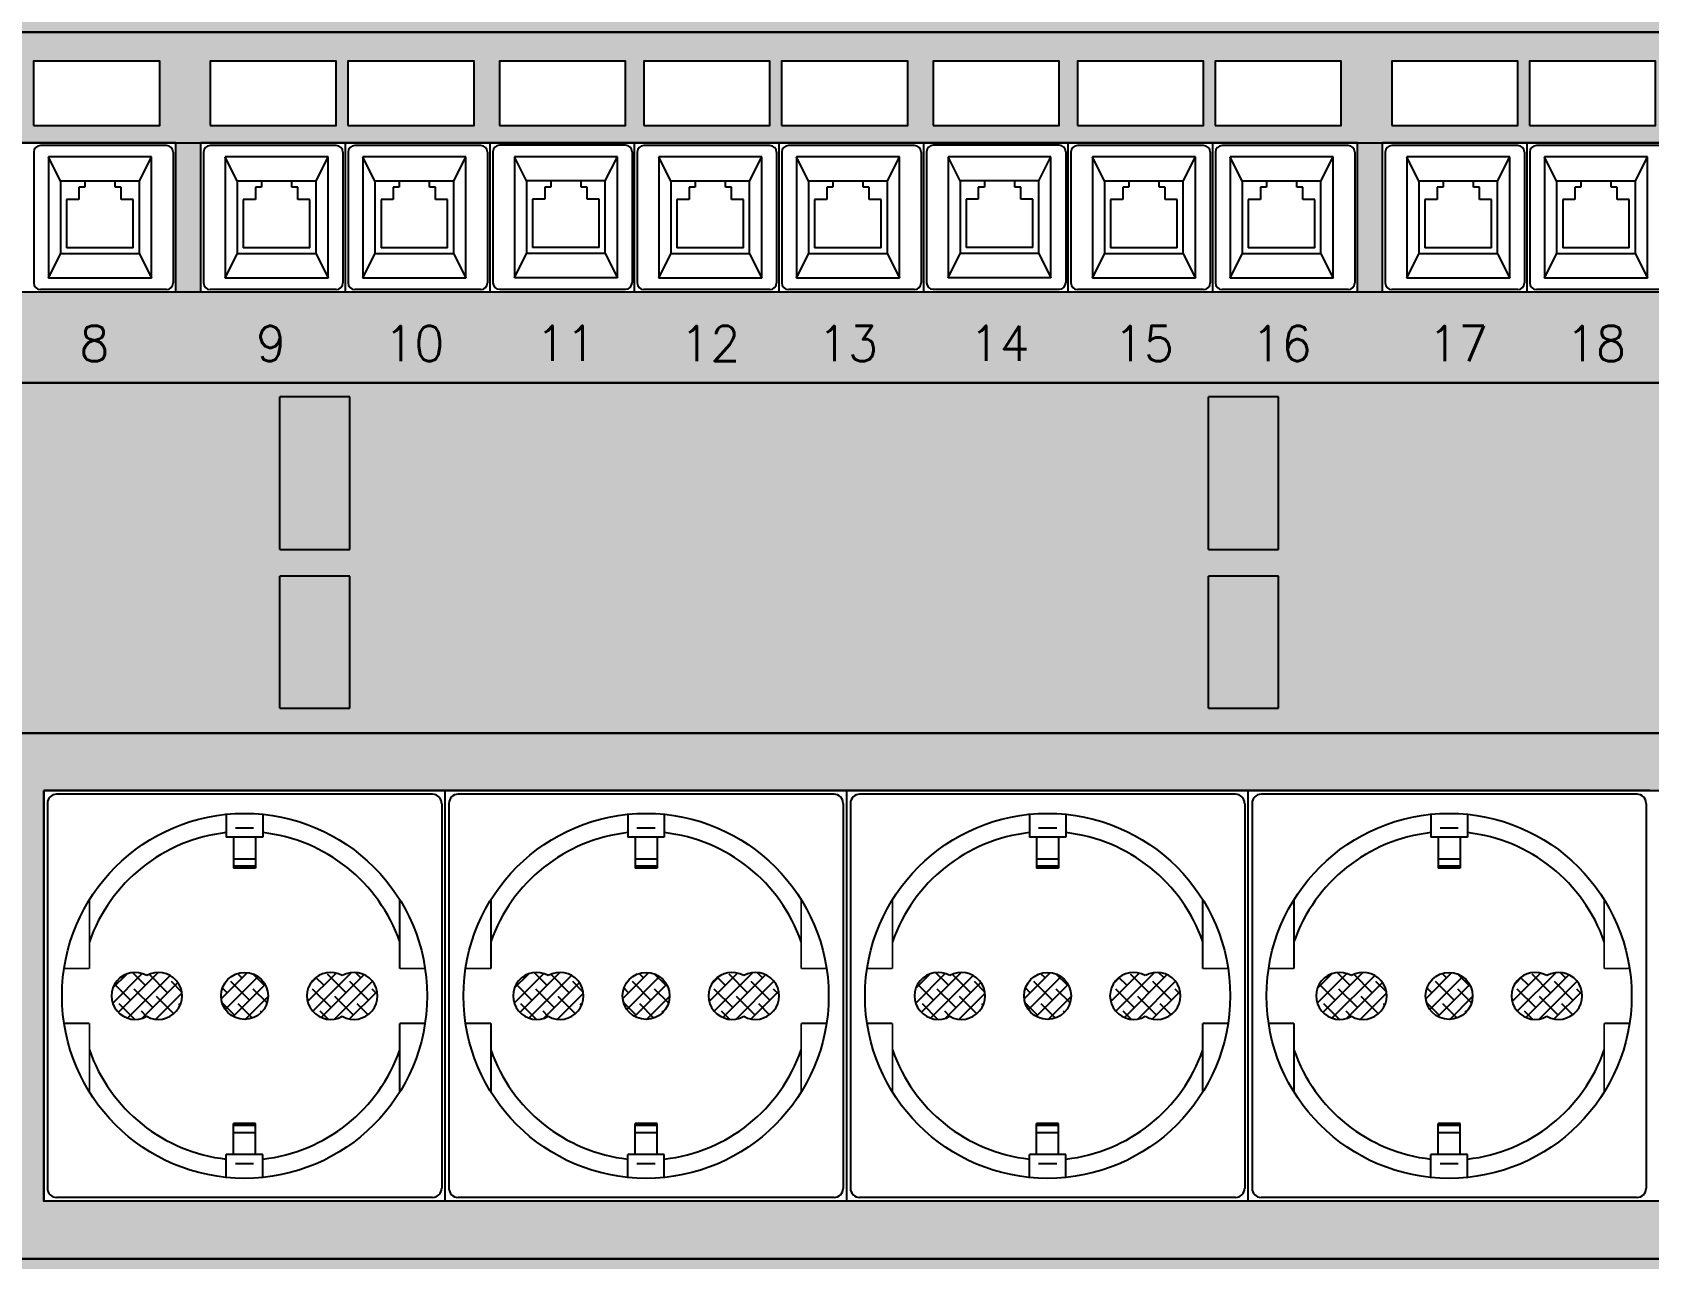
# Model space of a CAD drawing. Extents: x 50400 to 86735, y 114 to 10599.
# Drawn here: x 54344 to 54576.9, y 3175 to 3351.7 of the extents above; entities that cross this region are included whole.
import ezdxf
from ezdxf.enums import TextEntityAlignment as Align

# ---------------------------------------------------------------- set-up
doc = ezdxf.new("R2010")
doc.units = 0
doc.header["$LTSCALE"] = 100
doc.header["$MEASUREMENT"] = 0
doc.layers.get('0').update_dxf_attribs({"linetype": 'CONTINUOUS'})
for name, color, linetype in [('CORN', 8, 'CONTINUOUS'), ('EST', 7, 'CONTINUOUS'), ('quadri', 5, 'CONTINUOUS'), ('RIE', 8, 'CONTINUOUS'), ('RIEMP', 131, 'CONTINUOUS'), ('RIEMP2', 254, 'CONTINUOUS')]:
    doc.layers.add(name, color=color, linetype=linetype)
doc.styles.add('2', font='SIMPLEX')

msp = doc.modelspace()

# ---------------------------------------------------------------- hatches: boundary and pattern name
at = {"layer": 'RIE'}
h = msp.add_hatch(dxfattribs=at)
h.set_pattern_fill('ANSI38', color=256, scale=12.119, style=0)
h.set_pattern_definition([(45, (44618.9568, 174.3853), (-1.07117836, 1.07117836), []), (135, (44618.9568, 174.3853), (-3.21353507, 1.07117836), [3.7871874, -2.2723124])])
h.paths.add_polyline_path([(54360.47, 3209.93, 1.732051), (54360.47, 3215.8, 1.732051)])
h.paths.add_polyline_path([(54377.94, 3212.87, 1), (54371.15, 3212.87, 1)])
h.paths.add_polyline_path([(54388.63, 3209.93, 1.732051), (54388.63, 3215.8, 1.732051)])
h = msp.add_hatch(dxfattribs=at)
h.set_pattern_fill('ANSI38', color=256, scale=12.119, style=0)
h.set_pattern_definition([(45, (44676.8079, 174.3853), (-1.07117836, 1.07117836), []), (135, (44676.8079, 174.3853), (-3.21353507, 1.07117836), [3.7871874, -2.2723124])])
h.paths.add_polyline_path([(54418.32, 3209.93, 1.732051), (54418.32, 3215.8, 1.732051)])
h.paths.add_polyline_path([(54435.79, 3212.87, 1), (54429, 3212.87, 1)])
h.paths.add_polyline_path([(54446.48, 3209.93, 1.732051), (54446.48, 3215.8, 1.732051)])
h = msp.add_hatch(dxfattribs=at)
h.set_pattern_fill('ANSI38', color=256, scale=12.119, style=0)
h.set_pattern_definition([(45, (44734.659, 174.3853), (-1.07117836, 1.07117836), []), (135, (44734.659, 174.3853), (-3.21353507, 1.07117836), [3.7871874, -2.2723124])])
h.paths.add_polyline_path([(54476.17, 3209.93, 1.732051), (54476.17, 3215.8, 1.732051)])
h.paths.add_polyline_path([(54493.64, 3212.87, 1), (54486.86, 3212.87, 1)])
h.paths.add_polyline_path([(54504.33, 3209.93, 1.732051), (54504.33, 3215.8, 1.732051)])
h = msp.add_hatch(dxfattribs=at)
h.set_pattern_fill('ANSI38', color=256, scale=12.119, style=0)
h.set_pattern_definition([(45, (44792.51, 174.3853), (-1.07117836, 1.07117836), []), (135, (44792.51, 174.3853), (-3.21353507, 1.07117836), [3.7871874, -2.2723124])])
h.paths.add_polyline_path([(54534.02, 3209.93, 1.732051), (54534.02, 3215.8, 1.732051)])
h.paths.add_polyline_path([(54551.49, 3212.87, 1), (54544.71, 3212.87, 1)])
h.paths.add_polyline_path([(54562.18, 3209.93, 1.732051), (54562.18, 3215.8, 1.732051)])
at = {"layer": 'RIEMP'}
h = msp.add_hatch(color=256, dxfattribs=at)
h.paths.add_polyline_path([(54657.34, 3273.34), (54647.24, 3273.34), (54647.24, 3254.33), (54657.34, 3254.33)])
h.paths.add_polyline_path([(54657.34, 3299.2), (54647.24, 3299.2), (54647.24, 3277.2), (54657.34, 3277.2)])
h.paths.add_polyline_path([(54523.53, 3273.34), (54513.43, 3273.34), (54513.43, 3254.33), (54523.53, 3254.33)])
h.paths.add_polyline_path([(54523.53, 3299.2), (54513.43, 3299.2), (54513.43, 3277.2), (54523.53, 3277.2)])
h.paths.add_polyline_path([(54389.71, 3273.34), (54379.62, 3273.34), (54379.62, 3254.33), (54389.71, 3254.33)])
h.paths.add_polyline_path([(54389.71, 3299.2), (54379.62, 3299.2), (54379.62, 3277.2), (54389.71, 3277.2)])
h.paths.add_polyline_path([(54245.8, 3254.33), (54255.9, 3254.33), (54255.9, 3273.34), (54245.8, 3273.34)])
h.paths.add_polyline_path([(54245.8, 3277.2), (54255.9, 3277.2), (54255.9, 3299.2), (54245.8, 3299.2)])
at = {"layer": 'RIEMP2'}
h = msp.add_hatch(color=256, dxfattribs=at)
h.paths.add_polyline_path([(54194.04, 3402.23), (54183.94, 3402.23), (54183.94, 3351.73), (54194.04, 3351.73)])
h.paths.add_polyline_path([(54709.1, 3402.23), (54194.04, 3402.23), (54194.04, 3351.73), (54709.1, 3351.73)])
h.paths.add_polyline_path([(54245.8, 3374.34), (54255.9, 3374.34), (54255.9, 3355.33), (54245.8, 3355.33)], flags=16)
h.paths.add_polyline_path([(54245.8, 3378.19), (54245.8, 3400.19), (54255.9, 3400.19), (54255.9, 3378.19)], flags=16)
h.paths.add_polyline_path([(54379.62, 3374.34), (54389.71, 3374.34), (54389.71, 3355.33), (54379.62, 3355.33)], flags=16)
h.paths.add_polyline_path([(54379.62, 3378.19), (54379.62, 3400.19), (54389.71, 3400.19), (54389.71, 3378.19)], flags=16)
h.paths.add_polyline_path([(54513.43, 3374.34), (54523.53, 3374.34), (54523.53, 3355.33), (54513.43, 3355.33)], flags=16)
h.paths.add_polyline_path([(54513.43, 3378.19), (54513.43, 3400.19), (54523.53, 3400.19), (54523.53, 3378.19)], flags=16)
h.paths.add_polyline_path([(54647.24, 3374.34), (54657.34, 3374.34), (54657.34, 3355.33), (54647.24, 3355.33)], flags=16)
h.paths.add_polyline_path([(54647.24, 3378.19), (54647.24, 3400.19), (54657.34, 3400.19), (54657.34, 3378.19)], flags=16)
h.paths.add_polyline_path([(54719.2, 3402.23), (54709.1, 3402.23), (54709.1, 3351.73), (54719.2, 3351.73)])
h = msp.add_hatch(color=256, dxfattribs=at)
h.paths.add_polyline_path([(54183.94, 3351.73), (54719.2, 3351.73), (54719.2, 3301.23), (54183.94, 3301.23)])
h.paths.add_polyline_path([(54198.02, 3335.8), (54705.12, 3335.8), (54705.12, 3314.28), (54198.02, 3314.28)], flags=16)
h.paths.add_polyline_path([(54684.64, 3338.3), (54702.81, 3338.3), (54702.81, 3347.57), (54684.64, 3347.57)], flags=16)
h.paths.add_polyline_path([(54664.8, 3338.3), (54682.97, 3338.3), (54682.97, 3347.57), (54664.8, 3347.57)], flags=16)
h.paths.add_polyline_path([(54643.99, 3338.3), (54662.17, 3338.3), (54662.17, 3347.57), (54643.99, 3347.57)], flags=16)
h.paths.add_polyline_path([(54622.16, 3338.3), (54640.33, 3338.3), (54640.33, 3347.57), (54622.16, 3347.57)], flags=16)
h.paths.add_polyline_path([(54602.32, 3338.3), (54620.49, 3338.3), (54620.49, 3347.57), (54602.32, 3347.57)], flags=16)
h.paths.add_polyline_path([(54581.51, 3338.3), (54599.69, 3338.3), (54599.69, 3347.57), (54581.51, 3347.57)], flags=16)
h.paths.add_polyline_path([(54559.68, 3338.3), (54577.85, 3338.3), (54577.85, 3347.57), (54559.68, 3347.57)], flags=16)
h.paths.add_polyline_path([(54539.84, 3338.3), (54558.01, 3338.3), (54558.01, 3347.57), (54539.84, 3347.57)], flags=16)
h.paths.add_polyline_path([(54514.39, 3338.3), (54532.56, 3338.3), (54532.56, 3347.57), (54514.39, 3347.57)], flags=16)
h.paths.add_polyline_path([(54494.55, 3338.3), (54512.73, 3338.3), (54512.73, 3347.57), (54494.55, 3347.57)], flags=16)
h.paths.add_polyline_path([(54473.75, 3338.3), (54491.92, 3338.3), (54491.92, 3347.57), (54473.75, 3347.57)], flags=16)
h.paths.add_polyline_path([(54451.91, 3338.3), (54470.09, 3338.3), (54470.09, 3347.57), (54451.91, 3347.57)], flags=16)
h.paths.add_polyline_path([(54432.07, 3338.3), (54450.25, 3338.3), (54450.25, 3347.57), (54432.07, 3347.57)], flags=16)
h.paths.add_polyline_path([(54411.27, 3338.3), (54429.44, 3338.3), (54429.44, 3347.57), (54411.27, 3347.57)], flags=16)
h.paths.add_polyline_path([(54389.43, 3338.3), (54407.61, 3338.3), (54407.61, 3347.57), (54389.43, 3347.57)], flags=16)
h.paths.add_polyline_path([(54369.59, 3338.3), (54387.77, 3338.3), (54387.77, 3347.57), (54369.59, 3347.57)], flags=16)
h.paths.add_polyline_path([(54344.14, 3338.3), (54362.32, 3338.3), (54362.32, 3347.57), (54344.14, 3347.57)], flags=16)
h.paths.add_polyline_path([(54324.3, 3338.3), (54342.48, 3338.3), (54342.48, 3347.57), (54324.3, 3347.57)], flags=16)
h.paths.add_polyline_path([(54303.5, 3338.3), (54321.67, 3338.3), (54321.67, 3347.57), (54303.5, 3347.57)], flags=16)
h.paths.add_polyline_path([(54281.66, 3338.3), (54299.84, 3338.3), (54299.84, 3347.57), (54281.66, 3347.57)], flags=16)
h.paths.add_polyline_path([(54261.82, 3338.3), (54280, 3338.3), (54280, 3347.57), (54261.82, 3347.57)], flags=16)
h.paths.add_polyline_path([(54241.02, 3338.3), (54259.2, 3338.3), (54259.2, 3347.57), (54241.02, 3347.57)], flags=16)
h.paths.add_polyline_path([(54219.18, 3338.3), (54237.36, 3338.3), (54237.36, 3347.57), (54219.18, 3347.57)], flags=16)
h.paths.add_polyline_path([(54199.35, 3338.3), (54217.52, 3338.3), (54217.52, 3347.57), (54199.35, 3347.57)], flags=16)
h = msp.add_hatch(color=256, dxfattribs=at)
h.paths.add_polyline_path([(54364.63, 3335.8), (54368.27, 3335.8), (54368.27, 3314.28), (54364.63, 3314.28)])
h.paths.add_polyline_path([(54534.88, 3335.8), (54538.51, 3335.8), (54538.51, 3314.28), (54534.88, 3314.28)])
h = msp.add_hatch(color=256, dxfattribs=at)
h.paths.add_polyline_path([(54194.04, 3301.23), (54183.94, 3301.23), (54183.94, 3250.74), (54194.04, 3250.74)])
h.paths.add_polyline_path([(54709.1, 3301.23), (54194.04, 3301.23), (54194.04, 3250.74), (54709.1, 3250.74)])
h.paths.add_polyline_path([(54245.8, 3273.34), (54255.9, 3273.34), (54255.9, 3254.33), (54245.8, 3254.33)], flags=16)
h.paths.add_polyline_path([(54245.8, 3277.2), (54245.8, 3299.2), (54255.9, 3299.2), (54255.9, 3277.2)], flags=16)
h.paths.add_polyline_path([(54379.62, 3273.34), (54389.71, 3273.34), (54389.71, 3254.33), (54379.62, 3254.33)], flags=16)
h.paths.add_polyline_path([(54379.62, 3277.2), (54379.62, 3299.2), (54389.71, 3299.2), (54389.71, 3277.2)], flags=16)
h.paths.add_polyline_path([(54513.43, 3273.34), (54523.53, 3273.34), (54523.53, 3254.33), (54513.43, 3254.33)], flags=16)
h.paths.add_polyline_path([(54513.43, 3277.2), (54513.43, 3299.2), (54523.53, 3299.2), (54523.53, 3277.2)], flags=16)
h.paths.add_polyline_path([(54647.24, 3273.34), (54657.34, 3273.34), (54657.34, 3254.33), (54647.24, 3254.33)], flags=16)
h.paths.add_polyline_path([(54647.24, 3277.2), (54647.24, 3299.2), (54657.34, 3299.2), (54657.34, 3277.2)], flags=16)
h.paths.add_polyline_path([(54719.2, 3301.23), (54709.1, 3301.23), (54709.1, 3250.74), (54719.2, 3250.74)])
h = msp.add_hatch(color=256, dxfattribs=at)
h.paths.add_polyline_path([(54183.94, 3250.74), (54719.2, 3250.74), (54719.2, 3174.99), (54183.94, 3174.99)])
h.paths.add_polyline_path([(54345.62, 3242.45), (54692.73, 3242.45), (54692.73, 3183.28), (54345.62, 3183.28)], flags=16)
h.paths.add_polyline_path([(54227.12, 3198.4), (54286.29, 3198.4), (54286.29, 3227.33), (54227.12, 3227.33)], flags=16)
h = msp.add_hatch(color=256, dxfattribs=at)
h.paths.add_polyline_path([(54194.04, 3174.99), (54183.94, 3174.99), (54183.94, 3124.5), (54194.04, 3124.5)])
h.paths.add_polyline_path([(54709.1, 3174.99), (54194.04, 3174.99), (54194.04, 3124.5), (54709.1, 3124.5)])
h.paths.add_polyline_path([(54245.8, 3147.1), (54255.9, 3147.1), (54255.9, 3128.09), (54245.8, 3128.09)], flags=16)
h.paths.add_polyline_path([(54245.8, 3150.96), (54245.8, 3172.95), (54255.9, 3172.95), (54255.9, 3150.96)], flags=16)
h.paths.add_polyline_path([(54379.62, 3147.1), (54389.71, 3147.1), (54389.71, 3128.09), (54379.62, 3128.09)], flags=16)
h.paths.add_polyline_path([(54379.62, 3150.96), (54379.62, 3172.95), (54389.71, 3172.95), (54389.71, 3150.96)], flags=16)
h.paths.add_polyline_path([(54513.43, 3147.1), (54523.53, 3147.1), (54523.53, 3128.09), (54513.43, 3128.09)], flags=16)
h.paths.add_polyline_path([(54513.43, 3150.96), (54513.43, 3172.95), (54523.53, 3172.95), (54523.53, 3150.96)], flags=16)
h.paths.add_polyline_path([(54647.24, 3147.1), (54657.34, 3147.1), (54657.34, 3128.09), (54647.24, 3128.09)], flags=16)
h.paths.add_polyline_path([(54647.24, 3150.96), (54647.24, 3172.95), (54657.34, 3172.95), (54657.34, 3150.96)], flags=16)
h.paths.add_polyline_path([(54719.2, 3174.99), (54709.1, 3174.99), (54709.1, 3124.5), (54719.2, 3124.5)])

# ---------------------------------------------------------------- linework, layer by layer
at = {"linetype": 'Continuous'}
for p, q in [((54348.05, 3330.28), (54346.31, 3333.77)), ((54361.14, 3333.77), (54346.31, 3333.77)), ((54346.31, 3333.77), (54346.31, 3316.32)), ((54359.4, 3330.28), (54361.14, 3333.77)), ((54361.14, 3316.32), (54361.14, 3333.77)), ((54373.5, 3330.28), (54371.76, 3333.77)), ((54386.59, 3333.77), (54371.76, 3333.77)), ((54371.76, 3333.77), (54371.76, 3316.32)), ((54384.85, 3330.28), (54386.59, 3333.77)), ((54386.59, 3316.32), (54386.59, 3333.77)), ((54393.34, 3330.28), (54391.6, 3333.77)), ((54406.43, 3333.77), (54391.6, 3333.77)), ((54391.6, 3333.77), (54391.6, 3316.32)), ((54404.68, 3330.28), (54406.43, 3333.77)), ((54406.43, 3316.32), (54406.43, 3333.77)), ((54415.18, 3330.31), (54413.43, 3333.77)), ((54428.27, 3333.77), (54413.43, 3333.77)), ((54413.43, 3333.77), (54413.43, 3316.35)), ((54426.52, 3330.31), (54428.27, 3333.8)), ((54428.27, 3316.35), (54428.27, 3333.8)), ((54435.98, 3330.28), (54434.24, 3333.77)), ((54449.07, 3333.77), (54434.24, 3333.77)), ((54434.24, 3333.77), (54434.24, 3316.32)), ((54447.32, 3330.28), (54449.07, 3333.77)), ((54449.07, 3316.32), (54449.07, 3333.77)), ((54455.82, 3330.28), (54454.07, 3333.77)), ((54468.91, 3333.77), (54454.07, 3333.77)), ((54454.07, 3333.77), (54454.07, 3316.32)), ((54467.16, 3330.28), (54468.91, 3333.77)), ((54468.91, 3316.32), (54468.91, 3333.77)), ((54477.66, 3330.31), (54475.91, 3333.77)), ((54490.74, 3333.77), (54475.91, 3333.77)), ((54475.91, 3333.77), (54475.91, 3316.35)), ((54489, 3330.31), (54490.74, 3333.8)), ((54490.74, 3316.35), (54490.74, 3333.8)), ((54498.46, 3330.28), (54496.72, 3333.77)), ((54511.55, 3333.77), (54496.72, 3333.77)), ((54496.72, 3333.77), (54496.72, 3316.32)), ((54509.8, 3330.28), (54511.55, 3333.77)), ((54511.55, 3316.32), (54511.55, 3333.77)), ((54518.3, 3330.28), (54516.55, 3333.77)), ((54531.39, 3333.77), (54516.55, 3333.77)), ((54516.55, 3333.77), (54516.55, 3316.32)), ((54529.64, 3330.28), (54531.39, 3333.77)), ((54531.39, 3316.32), (54531.39, 3333.77)), ((54543.75, 3330.28), (54542, 3333.77)), ((54556.84, 3333.77), (54542, 3333.77)), ((54542, 3333.77), (54542, 3316.32)), ((54555.09, 3330.28), (54556.84, 3333.77)), ((54556.84, 3316.32), (54556.84, 3333.77)), ((54563.59, 3330.28), (54561.84, 3333.77)), ((54576.68, 3333.77), (54561.84, 3333.77)), ((54561.84, 3333.77), (54561.84, 3316.32)), ((54574.93, 3330.28), (54576.68, 3333.77)), ((54576.68, 3316.32), (54576.68, 3333.77)), ((54359.4, 3330.28), (54348.05, 3330.28)), ((54348.05, 3330.28), (54348.05, 3319.81)), ((54351.54, 3330.28), (54351.54, 3329.4)), ((54355.91, 3329.4), (54355.91, 3330.28)), ((54359.4, 3319.81), (54359.4, 3330.28)), ((54384.85, 3330.28), (54373.5, 3330.28)), ((54373.5, 3330.28), (54373.5, 3319.81)), ((54376.99, 3330.28), (54376.99, 3329.4)), ((54381.36, 3329.4), (54381.36, 3330.28)), ((54384.85, 3319.81), (54384.85, 3330.28)), ((54404.68, 3330.28), (54393.34, 3330.28)), ((54393.34, 3330.28), (54393.34, 3319.81)), ((54396.83, 3330.28), (54396.83, 3329.4)), ((54401.19, 3329.4), (54401.19, 3330.28)), ((54404.68, 3319.81), (54404.68, 3330.28)), ((54426.52, 3330.31), (54415.18, 3330.31)), ((54415.18, 3330.31), (54415.18, 3319.84)), ((54418.67, 3330.31), (54418.67, 3329.43)), ((54423.03, 3329.43), (54423.03, 3330.31)), ((54426.52, 3319.84), (54426.52, 3330.31)), ((54447.32, 3330.28), (54435.98, 3330.28)), ((54435.98, 3330.28), (54435.98, 3319.81)), ((54439.47, 3330.28), (54439.47, 3329.4)), ((54443.83, 3329.4), (54443.83, 3330.28)), ((54447.32, 3319.81), (54447.32, 3330.28)), ((54467.16, 3330.28), (54455.82, 3330.28)), ((54455.82, 3330.28), (54455.82, 3319.81)), ((54459.31, 3330.28), (54459.31, 3329.4)), ((54463.67, 3329.4), (54463.67, 3330.28)), ((54467.16, 3319.81), (54467.16, 3330.28)), ((54489, 3330.31), (54477.66, 3330.31)), ((54477.66, 3330.31), (54477.66, 3319.84)), ((54481.15, 3330.31), (54481.15, 3329.43)), ((54485.51, 3329.43), (54485.51, 3330.31)), ((54489, 3319.84), (54489, 3330.31)), ((54509.8, 3330.28), (54498.46, 3330.28)), ((54498.46, 3330.28), (54498.46, 3319.81)), ((54501.95, 3330.28), (54501.95, 3329.4)), ((54506.31, 3329.4), (54506.31, 3330.28)), ((54509.8, 3319.81), (54509.8, 3330.28)), ((54529.64, 3330.28), (54518.3, 3330.28)), ((54518.3, 3330.28), (54518.3, 3319.81)), ((54521.79, 3330.28), (54521.79, 3329.4)), ((54526.15, 3329.4), (54526.15, 3330.28)), ((54529.64, 3319.81), (54529.64, 3330.28)), ((54555.09, 3330.28), (54543.75, 3330.28)), ((54543.75, 3330.28), (54543.75, 3319.81)), ((54547.24, 3330.28), (54547.24, 3329.4)), ((54551.6, 3329.4), (54551.6, 3330.28)), ((54555.09, 3319.81), (54555.09, 3330.28)), ((54574.93, 3330.28), (54563.59, 3330.28)), ((54563.59, 3330.28), (54563.59, 3319.81)), ((54567.08, 3330.28), (54567.08, 3329.4)), ((54571.44, 3329.4), (54571.44, 3330.28)), ((54574.93, 3319.81), (54574.93, 3330.28)), ((54350.67, 3329.4), (54350.67, 3327.66)), ((54351.54, 3329.4), (54350.67, 3329.4)), ((54356.78, 3329.4), (54355.91, 3329.4)), ((54356.78, 3327.66), (54356.78, 3329.4)), ((54376.12, 3329.4), (54376.12, 3327.66)), ((54376.99, 3329.4), (54376.12, 3329.4)), ((54382.23, 3329.4), (54381.36, 3329.4)), ((54382.23, 3327.66), (54382.23, 3329.4)), ((54395.96, 3329.4), (54395.96, 3327.66)), ((54396.83, 3329.4), (54395.96, 3329.4)), ((54402.07, 3329.4), (54401.19, 3329.4)), ((54402.07, 3327.66), (54402.07, 3329.4)), ((54417.79, 3329.43), (54417.79, 3327.69)), ((54418.67, 3329.43), (54417.79, 3329.43)), ((54423.9, 3329.43), (54423.03, 3329.43)), ((54423.9, 3327.69), (54423.9, 3329.43)), ((54438.6, 3329.4), (54438.6, 3327.66)), ((54439.47, 3329.4), (54438.6, 3329.4)), ((54444.71, 3329.4), (54443.83, 3329.4)), ((54444.71, 3327.66), (54444.71, 3329.4)), ((54458.44, 3329.4), (54458.44, 3327.66)), ((54459.31, 3329.4), (54458.44, 3329.4)), ((54464.55, 3329.4), (54463.67, 3329.4)), ((54464.55, 3327.66), (54464.55, 3329.4)), ((54480.27, 3329.43), (54480.27, 3327.69)), ((54481.15, 3329.43), (54480.27, 3329.43)), ((54486.38, 3329.43), (54485.51, 3329.43)), ((54486.38, 3327.69), (54486.38, 3329.43)), ((54501.08, 3329.4), (54501.08, 3327.66)), ((54501.95, 3329.4), (54501.08, 3329.4)), ((54507.19, 3329.4), (54506.31, 3329.4)), ((54507.19, 3327.66), (54507.19, 3329.4)), ((54520.92, 3329.4), (54520.92, 3327.66)), ((54521.79, 3329.4), (54520.92, 3329.4)), ((54527.02, 3329.4), (54526.15, 3329.4)), ((54527.02, 3327.66), (54527.02, 3329.4)), ((54546.37, 3329.4), (54546.37, 3327.66)), ((54547.24, 3329.4), (54546.37, 3329.4)), ((54552.47, 3329.4), (54551.6, 3329.4)), ((54552.47, 3327.66), (54552.47, 3329.4)), ((54566.21, 3329.4), (54566.21, 3327.66)), ((54567.08, 3329.4), (54566.21, 3329.4)), ((54572.31, 3329.4), (54571.44, 3329.4)), ((54572.31, 3327.66), (54572.31, 3329.4)), ((54350.67, 3327.66), (54348.92, 3327.66)), ((54348.92, 3327.66), (54348.92, 3320.68)), ((54358.52, 3327.66), (54356.78, 3327.66)), ((54358.52, 3320.68), (54358.52, 3327.66)), ((54376.12, 3327.66), (54374.37, 3327.66)), ((54374.37, 3327.66), (54374.37, 3320.68)), ((54383.97, 3327.66), (54382.23, 3327.66)), ((54383.97, 3320.68), (54383.97, 3327.66)), ((54395.96, 3327.66), (54394.21, 3327.66)), ((54394.21, 3327.66), (54394.21, 3320.68)), ((54403.81, 3327.66), (54402.07, 3327.66)), ((54403.81, 3320.68), (54403.81, 3327.66)), ((54417.79, 3327.69), (54416.05, 3327.69)), ((54416.05, 3327.69), (54416.05, 3320.71)), ((54425.65, 3327.69), (54423.9, 3327.69)), ((54425.65, 3320.71), (54425.65, 3327.69)), ((54438.6, 3327.66), (54436.85, 3327.66)), ((54436.85, 3327.66), (54436.85, 3320.68)), ((54446.45, 3327.66), (54444.71, 3327.66)), ((54446.45, 3320.68), (54446.45, 3327.66)), ((54458.44, 3327.66), (54456.69, 3327.66)), ((54456.69, 3327.66), (54456.69, 3320.68)), ((54466.29, 3327.66), (54464.55, 3327.66)), ((54466.29, 3320.68), (54466.29, 3327.66)), ((54480.27, 3327.69), (54478.53, 3327.69)), ((54478.53, 3327.69), (54478.53, 3320.71)), ((54488.13, 3327.69), (54486.38, 3327.69)), ((54488.13, 3320.71), (54488.13, 3327.69)), ((54501.08, 3327.66), (54499.33, 3327.66)), ((54499.33, 3327.66), (54499.33, 3320.68)), ((54508.93, 3327.66), (54507.19, 3327.66)), ((54508.93, 3320.68), (54508.93, 3327.66)), ((54520.92, 3327.66), (54519.17, 3327.66)), ((54519.17, 3327.66), (54519.17, 3320.68)), ((54528.77, 3327.66), (54527.02, 3327.66)), ((54528.77, 3320.68), (54528.77, 3327.66)), ((54546.37, 3327.66), (54544.62, 3327.66)), ((54544.62, 3327.66), (54544.62, 3320.68)), ((54554.22, 3327.66), (54552.47, 3327.66)), ((54554.22, 3320.68), (54554.22, 3327.66)), ((54566.21, 3327.66), (54564.46, 3327.66)), ((54564.46, 3327.66), (54564.46, 3320.68)), ((54574.06, 3327.66), (54572.31, 3327.66)), ((54574.06, 3320.68), (54574.06, 3327.66)), ((54346.31, 3316.32), (54348.05, 3319.81)), ((54359.4, 3319.81), (54348.05, 3319.81)), ((54358.52, 3320.68), (54348.92, 3320.68)), ((54359.4, 3319.81), (54361.14, 3316.32)), ((54371.76, 3316.32), (54373.5, 3319.81)), ((54384.85, 3319.81), (54373.5, 3319.81)), ((54383.97, 3320.68), (54374.37, 3320.68)), ((54384.85, 3319.81), (54386.59, 3316.32)), ((54391.6, 3316.32), (54393.34, 3319.81)), ((54404.68, 3319.81), (54393.34, 3319.81)), ((54403.81, 3320.68), (54394.21, 3320.68)), ((54404.68, 3319.81), (54406.43, 3316.32)), ((54413.43, 3316.35), (54415.18, 3319.84)), ((54426.52, 3319.84), (54415.18, 3319.84)), ((54425.65, 3320.71), (54416.05, 3320.71)), ((54426.52, 3319.84), (54428.27, 3316.35)), ((54434.24, 3316.32), (54435.98, 3319.81)), ((54447.32, 3319.81), (54435.98, 3319.81)), ((54446.45, 3320.68), (54436.85, 3320.68)), ((54447.32, 3319.81), (54449.07, 3316.32)), ((54454.07, 3316.32), (54455.82, 3319.81)), ((54467.16, 3319.81), (54455.82, 3319.81)), ((54466.29, 3320.68), (54456.69, 3320.68)), ((54467.16, 3319.81), (54468.91, 3316.32)), ((54475.91, 3316.35), (54477.66, 3319.84)), ((54489, 3319.84), (54477.66, 3319.84)), ((54488.13, 3320.71), (54478.53, 3320.71)), ((54489, 3319.84), (54490.74, 3316.35)), ((54496.72, 3316.32), (54498.46, 3319.81)), ((54509.8, 3319.81), (54498.46, 3319.81)), ((54508.93, 3320.68), (54499.33, 3320.68)), ((54509.8, 3319.81), (54511.55, 3316.32)), ((54516.55, 3316.32), (54518.3, 3319.81)), ((54529.64, 3319.81), (54518.3, 3319.81)), ((54528.77, 3320.68), (54519.17, 3320.68)), ((54529.64, 3319.81), (54531.39, 3316.32)), ((54542, 3316.32), (54543.75, 3319.81)), ((54555.09, 3319.81), (54543.75, 3319.81)), ((54554.22, 3320.68), (54544.62, 3320.68)), ((54555.09, 3319.81), (54556.84, 3316.32)), ((54561.84, 3316.32), (54563.59, 3319.81)), ((54574.93, 3319.81), (54563.59, 3319.81)), ((54574.06, 3320.68), (54564.46, 3320.68)), ((54574.93, 3319.81), (54576.68, 3316.32)), ((54361.14, 3316.32), (54346.31, 3316.32)), ((54386.59, 3316.32), (54371.76, 3316.32)), ((54406.43, 3316.32), (54391.6, 3316.32)), ((54428.27, 3316.35), (54413.43, 3316.35)), ((54449.07, 3316.32), (54434.24, 3316.32)), ((54468.91, 3316.32), (54454.07, 3316.32)), ((54490.74, 3316.35), (54475.91, 3316.35)), ((54511.55, 3316.32), (54496.72, 3316.32)), ((54531.39, 3316.32), (54516.55, 3316.32)), ((54556.84, 3316.32), (54542, 3316.32)), ((54576.68, 3316.32), (54561.84, 3316.32)), ((54375.86, 3237.06), (54373.23, 3237.06)), ((54433.71, 3237.06), (54431.08, 3237.06)), ((54491.56, 3237.06), (54488.93, 3237.06)), ((54549.41, 3237.06), (54546.79, 3237.06)), ((54377.18, 3235.74), (54371.92, 3235.74)), ((54435.03, 3235.74), (54429.77, 3235.74)), ((54492.88, 3235.74), (54487.62, 3235.74)), ((54550.73, 3235.74), (54545.47, 3235.74)), ((54376.12, 3232.59), (54372.97, 3232.59)), ((54433.98, 3232.59), (54430.82, 3232.59)), ((54491.83, 3232.59), (54488.67, 3232.59)), ((54549.68, 3232.59), (54546.52, 3232.59)), ((54376.12, 3231.54), (54372.97, 3231.54)), ((54376.12, 3231.27), (54372.97, 3231.27)), ((54433.98, 3231.54), (54430.82, 3231.54)), ((54433.98, 3231.27), (54430.82, 3231.27)), ((54491.83, 3231.54), (54488.67, 3231.54)), ((54491.83, 3231.27), (54488.67, 3231.27)), ((54549.68, 3231.54), (54546.52, 3231.54)), ((54549.68, 3231.27), (54546.52, 3231.27)), ((54376.12, 3194.46), (54372.97, 3194.46)), ((54376.12, 3194.2), (54372.97, 3194.2)), ((54376.12, 3193.14), (54372.97, 3193.14)), ((54433.98, 3194.46), (54430.82, 3194.46)), ((54433.98, 3194.2), (54430.82, 3194.2)), ((54433.98, 3193.14), (54430.82, 3193.14)), ((54491.83, 3194.46), (54488.67, 3194.46)), ((54491.83, 3194.2), (54488.67, 3194.2)), ((54491.83, 3193.14), (54488.67, 3193.14)), ((54549.68, 3194.46), (54546.52, 3194.46)), ((54549.68, 3194.2), (54546.52, 3194.2)), ((54549.68, 3193.14), (54546.52, 3193.14)), ((54377.18, 3189.99), (54371.92, 3189.99)), ((54375.86, 3188.67), (54373.23, 3188.67)), ((54435.03, 3189.99), (54429.77, 3189.99)), ((54433.71, 3188.67), (54431.08, 3188.67)), ((54492.88, 3189.99), (54487.62, 3189.99)), ((54491.56, 3188.67), (54488.93, 3188.67)), ((54550.73, 3189.99), (54545.47, 3189.99)), ((54549.41, 3188.67), (54546.79, 3188.67))]:
    msp.add_line(p, q, dxfattribs=at)
for p, q in [((54371.9, 3314.28), (54368.27, 3314.28)), ((54542.15, 3314.28), (54538.51, 3314.28)), ((54371.92, 3239.03), (54371.92, 3235.74)), ((54377.18, 3239.03), (54377.18, 3235.74)), ((54429.77, 3239.03), (54429.77, 3235.74)), ((54435.03, 3239.03), (54435.03, 3235.74)), ((54487.62, 3239.03), (54487.62, 3235.74)), ((54492.88, 3239.03), (54492.88, 3235.74)), ((54545.47, 3239.03), (54545.47, 3235.74)), ((54550.73, 3239.03), (54550.73, 3235.74)), ((54372.97, 3235.74), (54372.97, 3231.27)), ((54376.12, 3235.74), (54376.12, 3231.27)), ((54430.82, 3235.74), (54430.82, 3231.27)), ((54433.98, 3235.74), (54433.98, 3231.27)), ((54488.67, 3235.74), (54488.67, 3231.27)), ((54491.83, 3235.74), (54491.83, 3231.27)), ((54546.52, 3235.74), (54546.52, 3231.27)), ((54549.68, 3235.74), (54549.68, 3231.27)), ((54372.97, 3189.99), (54372.97, 3194.46)), ((54376.12, 3189.99), (54376.12, 3194.46)), ((54430.82, 3189.99), (54430.82, 3194.46)), ((54433.98, 3189.99), (54433.98, 3194.46)), ((54488.67, 3189.99), (54488.67, 3194.46)), ((54491.83, 3189.99), (54491.83, 3194.46)), ((54546.52, 3189.99), (54546.52, 3194.46)), ((54549.68, 3189.99), (54549.68, 3194.46)), ((54371.92, 3186.7), (54371.92, 3189.99)), ((54377.18, 3186.7), (54377.18, 3189.99)), ((54429.77, 3186.7), (54429.77, 3189.99)), ((54435.03, 3186.7), (54435.03, 3189.99)), ((54487.62, 3186.7), (54487.62, 3189.99)), ((54492.88, 3186.7), (54492.88, 3189.99)), ((54545.47, 3186.7), (54545.47, 3189.99)), ((54550.73, 3186.7), (54550.73, 3189.99))]:
    msp.add_line(p, q)
msp.add_lwpolyline([(54345.62, 3242.45), (54692.73, 3242.45), (54692.73, 3183.28), (54345.62, 3183.28)], close=True)
at = {"linetype": 'Continuous', "const_width": 0.263}
for points in [[(54352.2, 3226.72), (54352.2, 3216.81)], [(54396.9, 3226.72), (54396.9, 3216.81)], [(54410.05, 3226.72), (54410.05, 3216.81)], [(54454.75, 3226.72), (54454.75, 3216.81)], [(54467.9, 3226.72), (54467.9, 3216.81)], [(54512.6, 3226.72), (54512.6, 3216.81)], [(54525.75, 3226.72), (54525.75, 3216.81)], [(54570.45, 3226.72), (54570.45, 3216.81)], [(54352.2, 3208.92), (54352.2, 3199.01)], [(54396.9, 3208.92), (54396.9, 3199.01)], [(54410.05, 3208.92), (54410.05, 3199.01)], [(54454.75, 3208.92), (54454.75, 3199.01)], [(54467.9, 3208.92), (54467.9, 3199.01)], [(54512.6, 3208.92), (54512.6, 3199.01)], [(54525.75, 3208.92), (54525.75, 3199.01)], [(54570.45, 3208.92), (54570.45, 3199.01)]]:
    msp.add_lwpolyline(points, dxfattribs=at)
at = {"const_width": 0.263}
for points in [[(54352.2, 3216.81), (54348.55, 3216.81)], [(54396.9, 3216.81), (54400.55, 3216.81)], [(54410.05, 3216.81), (54406.4, 3216.81)], [(54454.75, 3216.81), (54458.4, 3216.81)], [(54467.9, 3216.81), (54464.25, 3216.81)], [(54512.6, 3216.81), (54516.25, 3216.81)], [(54525.75, 3216.81), (54522.1, 3216.81)], [(54570.45, 3216.81), (54574.1, 3216.81)], [(54352.2, 3208.92), (54348.55, 3208.92)], [(54396.9, 3208.92), (54400.55, 3208.92)], [(54410.05, 3208.92), (54406.4, 3208.92)], [(54454.75, 3208.92), (54458.4, 3208.92)], [(54467.9, 3208.92), (54464.25, 3208.92)], [(54512.6, 3208.92), (54516.25, 3208.92)], [(54525.75, 3208.92), (54522.1, 3208.92)], [(54570.45, 3208.92), (54574.1, 3208.92)]]:
    msp.add_lwpolyline(points, dxfattribs=at)
for centre, radius in [((54374.55, 3212.87), 26.3), ((54432.4, 3212.87), 26.3), ((54490.25, 3212.87), 26.3), ((54548.1, 3212.87), 26.3), ((54374.55, 3212.87), 3.39), ((54432.4, 3212.87), 3.39), ((54490.25, 3212.87), 3.39), ((54548.1, 3212.87), 3.39)]:
    msp.add_circle(centre, radius)
for centre, radius, start, end in [((54374.55, 3212.87), 23.67, 96.3794, 160.8119), ((54374.55, 3212.87), 23.67, 19.1881, 83.6206), ((54432.4, 3212.87), 23.67, 96.3794, 160.8119), ((54432.4, 3212.87), 23.67, 19.1881, 83.6206), ((54490.25, 3212.87), 23.67, 96.3794, 160.8119), ((54490.25, 3212.87), 23.67, 19.1881, 83.6206), ((54548.1, 3212.87), 23.67, 96.3794, 160.8119), ((54548.1, 3212.87), 23.67, 19.1881, 83.6206), ((54358.77, 3212.87), 3.39, 60, 300), ((54362.16, 3212.87), 3.39, 240, 120), ((54386.93, 3212.87), 3.39, 60, 300), ((54390.32, 3212.87), 3.39, 240, 120), ((54416.62, 3212.87), 3.39, 60, 300), ((54420.01, 3212.87), 3.39, 240, 120), ((54444.78, 3212.87), 3.39, 60, 300), ((54448.18, 3212.87), 3.39, 240, 120), ((54474.47, 3212.87), 3.39, 60, 300), ((54477.86, 3212.87), 3.39, 240, 120), ((54502.63, 3212.87), 3.39, 60, 300), ((54506.03, 3212.87), 3.39, 240, 120), ((54532.32, 3212.87), 3.39, 60, 300), ((54535.72, 3212.87), 3.39, 240, 120), ((54560.48, 3212.87), 3.39, 60, 300), ((54563.88, 3212.87), 3.39, 240, 120), ((54374.55, 3212.87), 23.67, 199.1881, 263.6206), ((54374.55, 3212.87), 23.67, 276.3794, 340.8119), ((54432.4, 3212.87), 23.67, 199.1881, 263.6206), ((54432.4, 3212.87), 23.67, 276.3794, 340.8119), ((54490.25, 3212.87), 23.67, 199.1881, 263.6206), ((54490.25, 3212.87), 23.67, 276.3794, 340.8119), ((54548.1, 3212.87), 23.67, 199.1881, 263.6206), ((54548.1, 3212.87), 23.67, 276.3794, 340.8119)]:
    msp.add_arc(centre, radius, start, end)
at = {"layer": 'CORN', "linetype": 'Continuous'}
for p, q in [((54363.31, 3335.42), (54345.13, 3335.42)), ((54387.77, 3335.42), (54369.59, 3335.42)), ((54408.59, 3335.42), (54390.42, 3335.42)), ((54429.44, 3335.45), (54411.27, 3335.45)), ((54450.25, 3335.42), (54432.07, 3335.42)), ((54471.07, 3335.42), (54452.9, 3335.42)), ((54491.92, 3335.45), (54473.75, 3335.45)), ((54512.73, 3335.42), (54494.55, 3335.42)), ((54533.55, 3335.42), (54515.38, 3335.42)), ((54558.01, 3335.42), (54539.84, 3335.42)), ((54578.84, 3335.42), (54560.67, 3335.42)), ((54344.18, 3334.47), (54344.18, 3315.61)), ((54364.25, 3334.47), (54364.25, 3315.61)), ((54368.65, 3334.47), (54368.65, 3315.61)), ((54388.71, 3334.47), (54388.71, 3315.61)), ((54389.47, 3334.47), (54389.47, 3315.61)), ((54409.54, 3334.47), (54409.54, 3315.61)), ((54410.32, 3334.5), (54410.32, 3315.64)), ((54430.39, 3334.5), (54430.39, 3315.64)), ((54431.12, 3334.47), (54431.12, 3315.61)), ((54451.19, 3334.47), (54451.19, 3315.61)), ((54451.95, 3334.47), (54451.95, 3315.61)), ((54472.02, 3334.47), (54472.02, 3315.61)), ((54472.8, 3334.5), (54472.8, 3315.64)), ((54492.87, 3334.5), (54492.87, 3315.64)), ((54493.6, 3334.47), (54493.6, 3315.61)), ((54513.67, 3334.47), (54513.67, 3315.61)), ((54514.43, 3334.47), (54514.43, 3315.61)), ((54534.5, 3334.47), (54534.5, 3315.61)), ((54538.89, 3334.47), (54538.89, 3315.61)), ((54558.96, 3334.47), (54558.96, 3315.61)), ((54559.72, 3334.47), (54559.72, 3315.61)), ((54363.31, 3314.66), (54345.13, 3314.66)), ((54387.77, 3314.66), (54369.59, 3314.66)), ((54408.59, 3314.66), (54390.42, 3314.66)), ((54429.44, 3314.69), (54411.27, 3314.69)), ((54450.25, 3314.66), (54432.07, 3314.66)), ((54471.07, 3314.66), (54452.9, 3314.66)), ((54491.92, 3314.69), (54473.75, 3314.69)), ((54512.73, 3314.66), (54494.55, 3314.66)), ((54533.55, 3314.66), (54515.38, 3314.66)), ((54558.01, 3314.66), (54539.84, 3314.66)), ((54578.84, 3314.66), (54560.67, 3314.66)), ((54401.63, 3241.92), (54347.46, 3241.92)), ((54459.48, 3241.92), (54405.31, 3241.92)), ((54517.33, 3241.92), (54463.16, 3241.92)), ((54575.18, 3241.92), (54521.02, 3241.92)), ((54346.15, 3240.61), (54346.15, 3185.12)), ((54402.95, 3240.61), (54402.95, 3185.12)), ((54404, 3240.61), (54404, 3185.12)), ((54460.8, 3240.61), (54460.8, 3185.12)), ((54461.85, 3240.61), (54461.85, 3185.12)), ((54518.65, 3240.61), (54518.65, 3185.12)), ((54519.7, 3240.61), (54519.7, 3185.12)), ((54576.5, 3240.61), (54576.5, 3185.12)), ((54401.63, 3183.81), (54347.46, 3183.81)), ((54459.48, 3183.81), (54405.31, 3183.81)), ((54517.33, 3183.81), (54463.16, 3183.81)), ((54575.18, 3183.81), (54521.02, 3183.81))]:
    msp.add_line(p, q, dxfattribs=at)
for centre, radius, start, end in [((54345.13, 3334.47), 0.947, 90, 180), ((54363.31, 3334.47), 0.947, 0, 90), ((54369.59, 3334.47), 0.947, 90, 180), ((54387.77, 3334.47), 0.947, 0, 90), ((54390.42, 3334.47), 0.947, 90, 180), ((54408.59, 3334.47), 0.947, 0, 90), ((54411.27, 3334.5), 0.947, 90, 180), ((54429.44, 3334.5), 0.947, 0, 90), ((54432.07, 3334.47), 0.947, 90, 180), ((54450.25, 3334.47), 0.947, 0, 90), ((54452.9, 3334.47), 0.947, 90, 180), ((54471.07, 3334.47), 0.947, 0, 90), ((54473.75, 3334.5), 0.947, 90, 180), ((54491.92, 3334.5), 0.947, 0, 90), ((54494.55, 3334.47), 0.947, 90, 180), ((54512.73, 3334.47), 0.947, 0, 90), ((54515.38, 3334.47), 0.947, 90, 180), ((54533.55, 3334.47), 0.947, 0, 90), ((54539.84, 3334.47), 0.947, 90, 180), ((54558.01, 3334.47), 0.947, 0, 90), ((54560.67, 3334.47), 0.947, 90, 180), ((54345.13, 3315.61), 0.947, 180, 270), ((54363.31, 3315.61), 0.947, 270, 0), ((54369.59, 3315.61), 0.947, 180, 270), ((54387.77, 3315.61), 0.947, 270, 0), ((54390.42, 3315.61), 0.947, 180, 270), ((54408.59, 3315.61), 0.947, 270, 0), ((54411.27, 3315.64), 0.947, 180, 270), ((54429.44, 3315.64), 0.947, 270, 0), ((54432.07, 3315.61), 0.947, 180, 270), ((54450.25, 3315.61), 0.947, 270, 0), ((54452.9, 3315.61), 0.947, 180, 270), ((54471.07, 3315.61), 0.947, 270, 0), ((54473.75, 3315.64), 0.947, 180, 270), ((54491.92, 3315.64), 0.947, 270, 0), ((54494.55, 3315.61), 0.947, 180, 270), ((54512.73, 3315.61), 0.947, 270, 0), ((54515.38, 3315.61), 0.947, 180, 270), ((54533.55, 3315.61), 0.947, 270, 0), ((54539.84, 3315.61), 0.947, 180, 270), ((54558.01, 3315.61), 0.947, 270, 0), ((54560.67, 3315.61), 0.947, 180, 270), ((54347.46, 3240.61), 1.31, 90, 180), ((54401.63, 3240.61), 1.31, 0, 90), ((54405.31, 3240.61), 1.31, 90, 180), ((54459.48, 3240.61), 1.31, 0, 90), ((54463.16, 3240.61), 1.31, 90, 180), ((54517.33, 3240.61), 1.31, 0, 90), ((54521.02, 3240.61), 1.31, 90, 180), ((54575.18, 3240.61), 1.31, 0, 90), ((54347.46, 3185.12), 1.31, 180, 270), ((54401.63, 3185.12), 1.31, 270, 0), ((54405.31, 3185.12), 1.31, 180, 270), ((54459.48, 3185.12), 1.31, 270, 0), ((54463.16, 3185.12), 1.31, 180, 270), ((54517.33, 3185.12), 1.31, 270, 0), ((54521.02, 3185.12), 1.31, 180, 270), ((54575.18, 3185.12), 1.31, 270, 0)]:
    msp.add_arc(centre, radius, start, end, dxfattribs=at)
at = {"layer": 'EST', "linetype": 'Continuous'}
for p, q in [((54364.63, 3335.8), (54302.15, 3335.8)), ((54409.92, 3335.8), (54368.27, 3335.8)), ((54472.4, 3335.8), (54409.92, 3335.8)), ((54409.92, 3314.28), (54409.92, 3335.8)), ((54472.4, 3314.28), (54472.4, 3335.8)), ((54534.88, 3335.8), (54472.4, 3335.8)), ((54580.17, 3335.8), (54538.51, 3335.8)), ((54364.63, 3314.28), (54302.15, 3314.28)), ((54409.92, 3314.28), (54368.27, 3314.28)), ((54472.4, 3314.28), (54409.92, 3314.28)), ((54534.88, 3314.28), (54472.4, 3314.28)), ((54580.17, 3314.28), (54538.51, 3314.28))]:
    msp.add_line(p, q, dxfattribs=at)
at = {"layer": 'quadri'}
for p, q in [((54719.2, 3351.73), (54183.94, 3351.73)), ((54183.94, 3351.73), (54719.2, 3351.73)), ((54364.63, 3314.28), (54364.63, 3335.8)), ((54368.27, 3314.28), (54368.27, 3335.8)), ((54389.09, 3314.28), (54389.09, 3335.8)), ((54409.92, 3314.28), (54409.92, 3335.8)), ((54430.75, 3314.28), (54430.75, 3335.8)), ((54451.57, 3314.28), (54451.57, 3335.8)), ((54472.4, 3314.28), (54472.4, 3335.8)), ((54493.22, 3314.28), (54493.22, 3335.8)), ((54514.05, 3314.28), (54514.05, 3335.8)), ((54534.88, 3314.28), (54534.88, 3335.8)), ((54538.51, 3314.28), (54538.51, 3335.8)), ((54559.34, 3314.28), (54559.34, 3335.8)), ((54705.12, 3314.28), (54198.02, 3314.28)), ((54183.94, 3301.23), (54719.2, 3301.23)), ((54183.94, 3301.23), (54719.2, 3301.23)), ((54379.62, 3277.2), (54379.62, 3299.2)), ((54389.71, 3299.2), (54379.62, 3299.2)), ((54389.71, 3277.2), (54389.71, 3299.2)), ((54513.43, 3277.2), (54513.43, 3299.2)), ((54523.53, 3299.2), (54513.43, 3299.2)), ((54523.53, 3277.2), (54523.53, 3299.2)), ((54379.62, 3277.2), (54389.71, 3277.2)), ((54513.43, 3277.2), (54523.53, 3277.2)), ((54379.62, 3254.33), (54379.62, 3273.34)), ((54389.71, 3273.34), (54379.62, 3273.34)), ((54389.71, 3254.33), (54389.71, 3273.34)), ((54513.43, 3254.33), (54513.43, 3273.34)), ((54523.53, 3273.34), (54513.43, 3273.34)), ((54523.53, 3254.33), (54523.53, 3273.34)), ((54379.62, 3256.14), (54379.62, 3266.41)), ((54513.43, 3256.14), (54513.43, 3266.41)), ((54389.71, 3256.14), (54389.71, 3264.88)), ((54523.53, 3256.14), (54523.53, 3264.88)), ((54379.62, 3254.33), (54389.71, 3254.33)), ((54513.43, 3254.33), (54523.53, 3254.33)), ((54183.94, 3250.74), (54719.2, 3250.74)), ((54719.2, 3250.74), (54183.94, 3250.74)), ((54183.94, 3250.74), (54719.2, 3250.74)), ((54403.47, 3242.45), (54345.62, 3242.45)), ((54345.62, 3242.45), (54345.62, 3183.28)), ((54461.32, 3242.45), (54403.47, 3242.45)), ((54403.47, 3183.28), (54403.47, 3242.45)), ((54519.17, 3242.45), (54461.32, 3242.45)), ((54461.32, 3183.28), (54461.32, 3242.45)), ((54461.32, 3183.28), (54461.32, 3242.45)), ((54519.17, 3183.28), (54519.17, 3242.45)), ((54577.03, 3242.45), (54519.17, 3242.45)), ((54519.17, 3183.28), (54519.17, 3242.45)), ((54403.47, 3183.28), (54345.62, 3183.28)), ((54461.32, 3183.28), (54403.47, 3183.28)), ((54519.17, 3183.28), (54461.32, 3183.28)), ((54577.03, 3183.28), (54519.17, 3183.28)), ((54183.94, 3174.99), (54719.2, 3174.99))]:
    msp.add_line(p, q, dxfattribs=at)
for points in [[(54183.94, 3351.73), (54719.2, 3351.73), (54719.2, 3301.23), (54183.94, 3301.23)], [(54344.14, 3338.3), (54362.32, 3338.3), (54362.32, 3347.57), (54344.14, 3347.57)], [(54369.59, 3338.3), (54387.77, 3338.3), (54387.77, 3347.57), (54369.59, 3347.57)], [(54389.43, 3338.3), (54407.61, 3338.3), (54407.61, 3347.57), (54389.43, 3347.57)], [(54411.27, 3338.3), (54429.44, 3338.3), (54429.44, 3347.57), (54411.27, 3347.57)], [(54432.07, 3338.3), (54450.25, 3338.3), (54450.25, 3347.57), (54432.07, 3347.57)], [(54451.91, 3338.3), (54470.09, 3338.3), (54470.09, 3347.57), (54451.91, 3347.57)], [(54473.75, 3338.3), (54491.92, 3338.3), (54491.92, 3347.57), (54473.75, 3347.57)], [(54494.55, 3338.3), (54512.73, 3338.3), (54512.73, 3347.57), (54494.55, 3347.57)], [(54514.39, 3338.3), (54532.56, 3338.3), (54532.56, 3347.57), (54514.39, 3347.57)], [(54539.84, 3338.3), (54558.01, 3338.3), (54558.01, 3347.57), (54539.84, 3347.57)], [(54559.68, 3338.3), (54577.85, 3338.3), (54577.85, 3347.57), (54559.68, 3347.57)], [(54198.02, 3335.8), (54705.12, 3335.8), (54705.12, 3314.28), (54198.02, 3314.28)], [(54198.02, 3335.8), (54705.12, 3335.8), (54705.12, 3314.28), (54198.02, 3314.28)], [(54183.94, 3250.74), (54719.2, 3250.74), (54719.2, 3174.99), (54183.94, 3174.99)]]:
    msp.add_lwpolyline(points, close=True, dxfattribs=at)

# ---------------------------------------------------------------- texts
at = {"style": '2'}
for s, p in [('8', (54352.92, 3304.36)), ('9', (54378.37, 3304.36)), ('10', (54399.01, 3304.36)), ('11', (54420.85, 3304.39)), ('12', (54441.65, 3304.36)), ('13', (54461.49, 3304.36)), ('14', (54483.33, 3304.39)), ('15', (54504.13, 3304.36)), ('16', (54523.97, 3304.36)), ('17', (54549.42, 3304.36)), ('18', (54569.26, 3304.36))]:
    msp.add_text(s, height=5.05, dxfattribs=at).set_placement(p, align=Align.CENTER)

doc.saveas('drawing.dxf')
